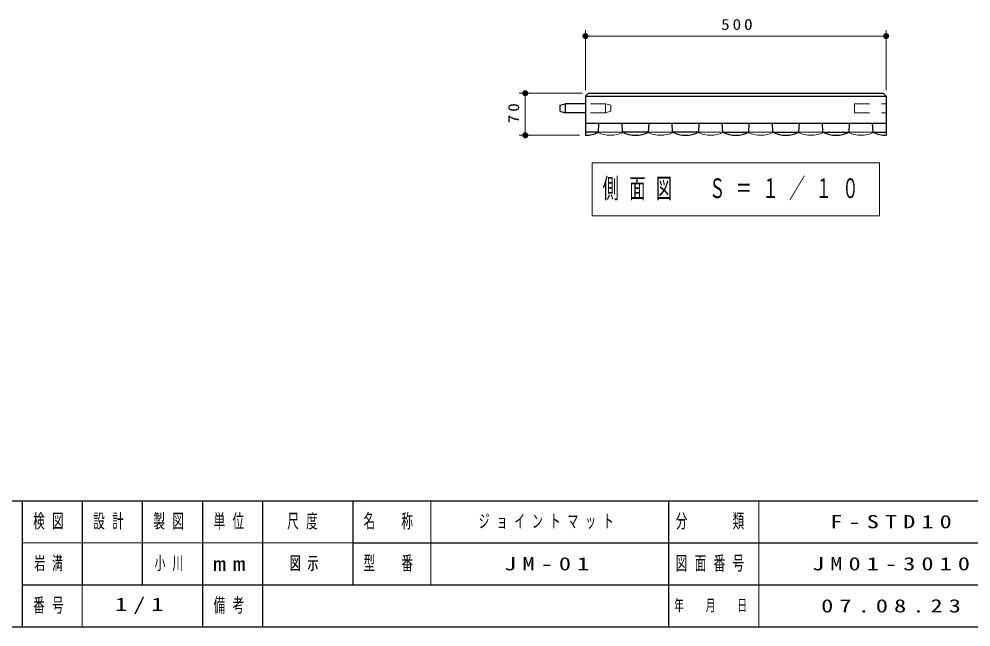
# Model space of a CAD drawing. Units: millimetres on the paper. Extents: x -365 to 0, y 0 to 257.
# Drawn here: x -238 to -79.7, y 0 to 101.1 of the extents above; entities that cross this region are included whole.
import ezdxf

# ---------------------------------------------------------------- set-up
doc = ezdxf.new("R2010")
doc.units = ezdxf.units.MM
doc.linetypes.add('USER1', pattern=[4.5, 2.5, -2])
doc.layers.add('1_10', color=7, linetype='Continuous', lineweight=13)
doc.layers.add('LY_3', color=7, linetype='Continuous', lineweight=13)
doc.layers.add('LY_4', color=7, linetype='Continuous')
doc.styles.add('ＭＳ ゴシック', font='')
doc.styles.get('ＭＳ ゴシック').set_extended_font_data('MS Gothic')

# ---------------------------------------------------------------- blocks, each defined once
blk = doc.blocks.new('filled_dot')
at = {"color": 0, "linetype": 'Continuous', "lineweight": -2, "const_width": 1.25}
blk.add_lwpolyline([(-0.625, 0, 1), (0.625, 0, 1)], format="xyb", close=True, dxfattribs=at)

msp = doc.modelspace()

# ---------------------------------------------------------------- linework, layer by layer
at = {"layer": '1_10'}
for p, q in [((-143.82, 89.297), (-143.82, 99.297)), ((-143.82, 98.297), (-93.82, 98.297)), ((-93.82, 89.297), (-93.82, 99.297)), ((-144.32, 88.797), (-154.82, 88.797)), ((-153.82, 81.797), (-153.82, 88.797)), ((-144.82, 81.797), (-154.82, 81.797)), ((-137.659, 82.297), (-141.649, 82.297)), ((-129.325, 82.297), (-133.316, 82.297)), ((-120.992, 82.297), (-124.982, 82.297)), ((-116.649, 82.297), (-112.659, 82.297)), ((-108.316, 82.297), (-104.325, 82.297)), ((-99.982, 82.297), (-95.992, 82.297)), ((-142.72, 77.197), (-142.72, 68.397)), ((-94.92, 77.197), (-142.72, 77.197)), ((-94.92, 68.397), (-94.92, 77.197)), ((-142.72, 68.397), (-94.92, 68.397))]:
    msp.add_line(p, q, dxfattribs=at)
at = {"layer": '1_10', "color": 3, "lineweight": 25}
for p, q in [((-143.82, 88.297), (-143.32, 88.797)), ((-143.32, 88.797), (-94.32, 88.797)), ((-94.32, 88.797), (-93.82, 88.297)), ((-143.82, 88.297), (-143.82, 83.797)), ((-143.82, 88.297), (-93.82, 88.297)), ((-93.82, 88.297), (-93.82, 83.797)), ((-148.07, 86.797), (-147.17, 87.047)), ((-148.07, 86.797), (-148.07, 85.797)), ((-148.07, 85.797), (-147.17, 85.547)), ((-143.82, 87.047), (-147.17, 87.047)), ((-147.17, 87.047), (-147.17, 85.547)), ((-143.82, 85.547), (-147.17, 85.547)), ((-143.82, 83.797), (-143.82, 81.797)), ((-143.82, 83.797), (-93.82, 83.797)), ((-141.649, 82.299), (-141.57, 83.797)), ((-137.659, 82.299), (-137.737, 83.797)), ((-133.316, 82.299), (-133.237, 83.797)), ((-129.325, 82.299), (-129.404, 83.797)), ((-124.982, 82.299), (-124.904, 83.797)), ((-120.992, 82.299), (-121.07, 83.797)), ((-116.649, 82.299), (-116.57, 83.797)), ((-112.659, 82.299), (-112.737, 83.797)), ((-108.316, 82.299), (-108.237, 83.797)), ((-104.325, 82.299), (-104.404, 83.797)), ((-99.982, 82.299), (-99.904, 83.797)), ((-95.992, 82.299), (-96.07, 83.797)), ((-93.82, 83.797), (-93.82, 81.797)), ((-141.649, 82.297), (-143.82, 82.297)), ((-133.316, 82.297), (-137.659, 82.297)), ((-124.982, 82.297), (-129.325, 82.297)), ((-120.992, 82.297), (-116.649, 82.297)), ((-112.659, 82.297), (-108.316, 82.297)), ((-104.325, 82.297), (-99.982, 82.297)), ((-95.992, 82.297), (-93.82, 82.297))]:
    msp.add_line(p, q, dxfattribs=at)
at = {"layer": '1_10', "linetype": 'USER1'}
for p, q in [((-140.47, 87.047), (-143.82, 87.047)), ((-140.47, 85.547), (-143.82, 85.547)), ((-140.47, 87.047), (-139.57, 86.797)), ((-140.47, 87.047), (-140.47, 85.547)), ((-139.57, 85.797), (-140.47, 85.547)), ((-139.57, 86.797), (-139.57, 85.797)), ((-99.07, 87.047), (-93.82, 87.047)), ((-99.07, 85.547), (-99.07, 87.047)), ((-99.07, 85.547), (-93.82, 85.547))]:
    msp.add_line(p, q, dxfattribs=at)
at = {"layer": '1_10', "color": 3, "lineweight": 25}
for centre, start, end in [((-143.82, 86.744), 270, 296.03639), ((-135.487, 86.744), 243.96361, 296.03639), ((-127.154, 86.744), 243.96361, 296.03639), ((-118.82, 86.744), 243.96361, 296.03639), ((-110.487, 86.744), 243.96361, 296.03639), ((-102.154, 86.744), 243.96361, 296.03639), ((-93.82, 86.744), 243.96361, 270)]:
    msp.add_arc(centre, 4.947, start, end, dxfattribs=at)
at = {"layer": '1_10'}
for centre in [(-139.654, 86.744), (-131.32, 86.744), (-122.987, 86.744), (-114.654, 86.744), (-106.32, 86.744), (-97.987, 86.744)]:
    msp.add_arc(centre, 4.947, 245.09463, 294.90537, dxfattribs=at)
at = {"layer": 'LY_3', "color": 20, "lineweight": 25}
for p, q in [((-365, 21), (0, 21)), ((-365, 0), (0, 0))]:
    msp.add_line(p, q, dxfattribs=at)
at = {"layer": 'LY_3', "color": 3, "lineweight": 25}
for p, q in [((-237.5, 21), (-237.5, 0)), ((-227.5, 21), (-227.5, 7)), ((-217.5, 21), (-217.5, 7)), ((-207.5, 21), (-207.5, 0)), ((-197.5, 21), (-197.5, 7)), ((-182.5, 21), (-182.5, 7)), ((-130, 21), (-130, 0)), ((-182.5, 14), (-70, 14)), ((-237.5, 7), (0, 7)), ((-197.5, 7), (-197.5, 0))]:
    msp.add_line(p, q, dxfattribs=at)
at = {"layer": 'LY_3'}
for p, q in [((-169.5, 21), (-169.5, 7)), ((-115, 21), (-115, 0)), ((-237.5, 14), (-182.5, 14)), ((-227.5, 7), (-227.5, 0))]:
    msp.add_line(p, q, dxfattribs=at)

# ---------------------------------------------------------------- block references
at = {"layer": '1_10', "xscale": 0.4, "yscale": 0.4}
msp.add_blockref('filled_dot', (-143.82, 98.297), dxfattribs=at)
for p, rotation in [((-93.82, 98.297), 180), ((-153.82, 88.797), 270), ((-153.82, 81.797), 90)]:
    msp.add_blockref('filled_dot', p, dxfattribs=dict(at, rotation=rotation))

# ---------------------------------------------------------------- texts
at = {"layer": '1_10', "style": 'ＭＳ ゴシック'}
for s, insert, char_height, attachment_point in [('\\T1.33;\\W1.15;500', (-118.404, 99.297), 1.833, 8), ('\\T1.64;\\W0.6;側面図\u3000Ｓ＝１／１０', (-118.82, 72.797), 3.299, 5)]:
    msp.add_mtext(s, dxfattribs=dict(at, insert=insert, char_height=char_height, attachment_point=attachment_point))
at = {"layer": '1_10', "insert": (-154.82, 85.701), "char_height": 1.833, "attachment_point": 8, "rotation": 90, "style": 'ＭＳ ゴシック'}
msp.add_mtext('\\T1.34;\\W1.15;70', dxfattribs=at)
at = {"layer": 'LY_3', "attachment_point": 5, "style": 'ＭＳ ゴシック'}
for s, insert, char_height in [('\\T1.64;\\W0.6;検図', (-232.5, 17.5), 2.346), ('\\T1.64;\\W0.6;設計', (-222.5, 17.5), 2.346), ('\\T1.64;\\W0.6;製図', (-212.5, 17.5), 2.346), ('\\T1.64;\\W0.6;単位', (-202.5, 17.5), 2.346), ('\\T1.64;\\W0.6;尺度', (-190.25, 17.5), 2.346), ('\\T1.64;\\W0.6;名\u3000称', (-176, 17.5), 2.346), ('\\T1.64;\\W0.6;分\u3000\u3000類', (-122.5, 17.5), 2.346), ('\\T1.5;\\W1.35;mm', (-202.5, 10.5), 2.346), ('\\T1.64;\\W0.6;型\u3000番', (-176, 10.5), 2.346), ('\\T1.64;\\W0.6;図面番号', (-122.5, 10.5), 2.346), ('\\T1.64;\\W0.6;番号', (-232.5, 3.5), 2.346), ('\\T1.64;\\W0.6;備考', (-202.5, 3.5), 2.346), ('\\T1.64;\\W0.6;年\u3000月\u3000日', (-122.5, 3.5), 1.906)]:
    msp.add_mtext(s, dxfattribs=dict(at, insert=insert, char_height=char_height))
at = {"layer": 'LY_4', "char_height": 2.199, "style": 'ＭＳ ゴシック'}
for s, insert, attachment_point in [('\\T1.64;\\W0.6;ジョイントマット', (-149.75, 17.5), 5), ('\\T1.5;\\W1.35;F-STD10', (-92.5, 17.5), 5), ('\\T1.64;\\W0.6;岩満', (-232.5, 10.5), 5), ('\\T1.64;\\W0.6;小川', (-212.5, 10.5), 5), ('\\T1.64;\\W0.6;図示', (-193, 10.5), 4), ('\\T1.64;\\W0.6;図示', (-190, 10.5), 5), ('\\T1.5;\\W1.35;JM-01', (-149.75, 10.5), 5), ('\\T1.5;\\W1.35;JM01-3010', (-92.5, 10.5), 5), ('\\T1.5;\\W1.35;1/1', (-217.5, 3.5), 5), ('\\T1.5;\\W1.35;07.08.23', (-92.5, 3.5), 5)]:
    msp.add_mtext(s, dxfattribs=dict(at, insert=insert, attachment_point=attachment_point))

doc.saveas('drawing.dxf')
